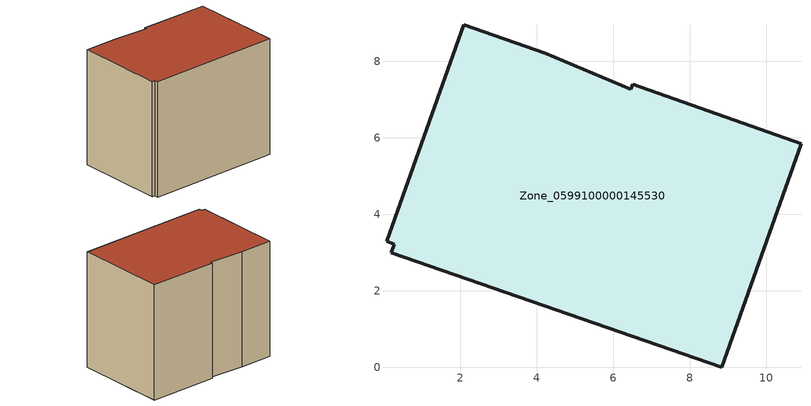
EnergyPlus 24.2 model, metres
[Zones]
Zone_0599100000145530
 floor ground (C_G): 10.91,5.84 8.83,0 0.2,3 0.28,3.22 0.08,3.29 2.1,8.95 4.23,8.2 6.46,7.26 6.51,7.4 z0.48
 wall outside (C_F): 8.83,0 10.91,5.84 6.51,7.4 6.46,7.26 4.23,8.2 2.1,8.95 0.08,3.29 0.28,3.22 0.2,3 8.83,0 z0.48:8.21
 roof outside (C_R): 6.46,7.26 4.23,8.2 2.1,8.95 0.08,3.29 0.28,3.22 0.2,3 8.83,0 10.91,5.84 6.51,7.4 z8.21
[BUILDING]
Pand.0599100000145530: North Axis=0; Terrain=City; Loads Convergence Tolerance Value=0.04; Temperature Convergence Tolerance Value=0.4; Solar Distribution=FullExterior; Maximum Number of Warmup Days=25; Minimum Number of Warmup Days=1
[Site:Location]
Rotterdam.The.Hague.AP_ZH_NLD Design_Conditions: Latitude=51.96; Longitude=4.45; Time Zone=1; Elevation=-4.5
[SITE:GROUNDTEMPERATURE:BUILDINGSURFACE]
18, 18, 18, 18, 18, 18, 18, 18, 18, 18, 18, 18
[MATERIAL] Thermal Absorptance=0.9; Solar Absorptance=0.7; Visible Absorptance=0.7
Name | Roughness | Thickness | Conductivity | Density | Specific Heat
G.TC.1965-1974 | MediumSmooth | 0.15 | 0.882353 | 540 | 1210
F.TC.1965-1974 | Rough | 0.3 | 0.697674 | 1920 | 840
R.TC.1965-1974 | MediumRough | 0.2 | 0.232558 | 1500 | 1000
[CONSTRUCTION]
C_G: G.TC.1965-1974
C_F: F.TC.1965-1974
C_R: R.TC.1965-1974
[ZONE]
Zone_0599100000145530: Type=1; Multiplier=1; Ceiling Height=Autocalculate; Volume=Autocalculate; Floor Area=autocalculate; Part of Total Floor Area=Yes
[ZONEINFILTRATION:DESIGNFLOWRATE]
Infil_Zone_0599100000145530: Zone or ZoneList or Space or SpaceList=Zone_0599100000145530; Schedule=AlwaysOn; Design Flow Rate Calculation Method=Flow/Area; Flow Rate per Floor Area=0.003; Constant Term Coefficient=1; Temperature Term Coefficient=0; Velocity Term Coefficient=0; Velocity Squared Term Coefficient=0
[HVACTEMPLATE:ZONE:IDEALLOADSAIRSYSTEM]
Zone_0599100000145530: Maximum Heating Supply Air Temperature=50; Minimum Cooling Supply Air Temperature=13; Maximum Heating Supply Air Humidity Ratio=0.0156; Minimum Cooling Supply Air Humidity Ratio=0.0077; Heating Limit=NoLimit; Cooling Limit=NoLimit; Dehumidification Control Type=ConstantSensibleHeatRatio; Cooling Sensible Heat Ratio=0.7; Dehumidification Setpoint=60; Humidification Control Type=None; Humidification Setpoint=30; Outdoor Air Method=None; Outdoor Air Flow Rate per Person=0.00944; Outdoor Air Flow Rate per Zone Floor Area=0; Outdoor Air Flow Rate per Zone=0; Demand Controlled Ventilation Type=None; Outdoor Air Economizer Type=NoEconomizer; Heat Recovery Type=None; Sensible Heat Recovery Effectiveness=0.7; Latent Heat Recovery Effectiveness=0.65
[ZONECONTROL:THERMOSTAT]
ThermostatControl_Zone_0599100000145530: Zone or ZoneList=Zone_0599100000145530; Control Type Schedule=DualSetpointControlType; Control 1=Thermostat_Zone_0599100000145530; Temperature Difference Between Cutout And Setpoint=0
[THERMOSTATSETPOINT:DUALSETPOINT]
Thermostat_Zone_0599100000145530: Heating Setpoint Temperature Schedule=HeatingSetpoint_Zone_0599100000145530; Cooling Setpoint Temperature Schedule=CoolingSetpoint_Zone_0599100000145530
[SCHEDULE:COMPACT]
HeatingSetpoint_Zone_0599100000145530: Through: 12/31, For: AllDays, Until: 24:00, 21
CoolingSetpoint_Zone_0599100000145530: Through: 12/31, For: AllDays, Until: 24:00, 24
DualSetpointControlType: Through: 12/31, For: AllDays, Until: 24:00, 4
AlwaysOn: Through: 12/31, For: AllDays, Until: 24:00, 1
